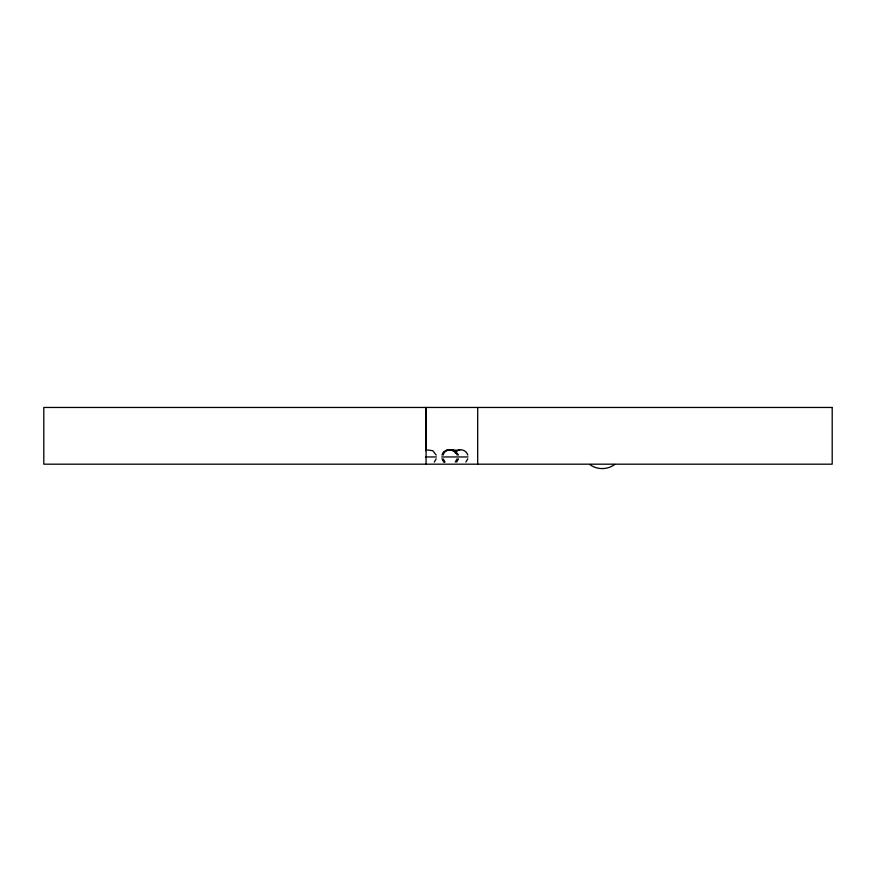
<?xml version="1.0" encoding="UTF-8"?>
<svg xmlns="http://www.w3.org/2000/svg" width="876" height="876" viewBox="0 0 876 876"><rect width="100%" height="100%" fill="white"/><g stroke="black" fill="none" stroke-linecap="round" stroke-linejoin="round"><path stroke-width="1.31" d="M436.171 458.827L434.299 462.068M441.975 455.082C443.42 448.917 452.75 447.844 455.728 453.341M443.157 455.082C444.69 448.14 455.597 448.14 457.119 455.082M457.119 458.827L455.246 462.068M458.509 458.827L456.637 462.068M467.762 458.827L465.89 462.068M443.201 453.341L444.351 451.841M455.662 451.841C459.331 447.954 466.536 449.881 467.762 455.082M614.722 464.444C607.506 469.941 596.983 469.963 589.756 464.499M445.851 450.691L447.592 449.968M454.326 450.691L459.812 449.968M427.313 449.968L432.799 450.691L436.171 455.082M452.421 449.968L457.907 450.691M425.572 456.954L436.412 456.954M441.734 456.954L468.014 456.954M451.523 449.727L455.148 450.691L458.509 455.082M450.833 449.968L452.574 450.691M445.03 462.068L443.157 458.827M443.201 460.568L444.351 462.068M443.847 462.068L441.975 458.827M477.694 407.46L477.694 464.181M426.075 407.46L426.075 464.181M425.725 407.46L425.725 450.68M832.2 407.46L43.8 407.46L43.8 464.181L832.2 464.181L832.2 407.46"/></g></svg>
